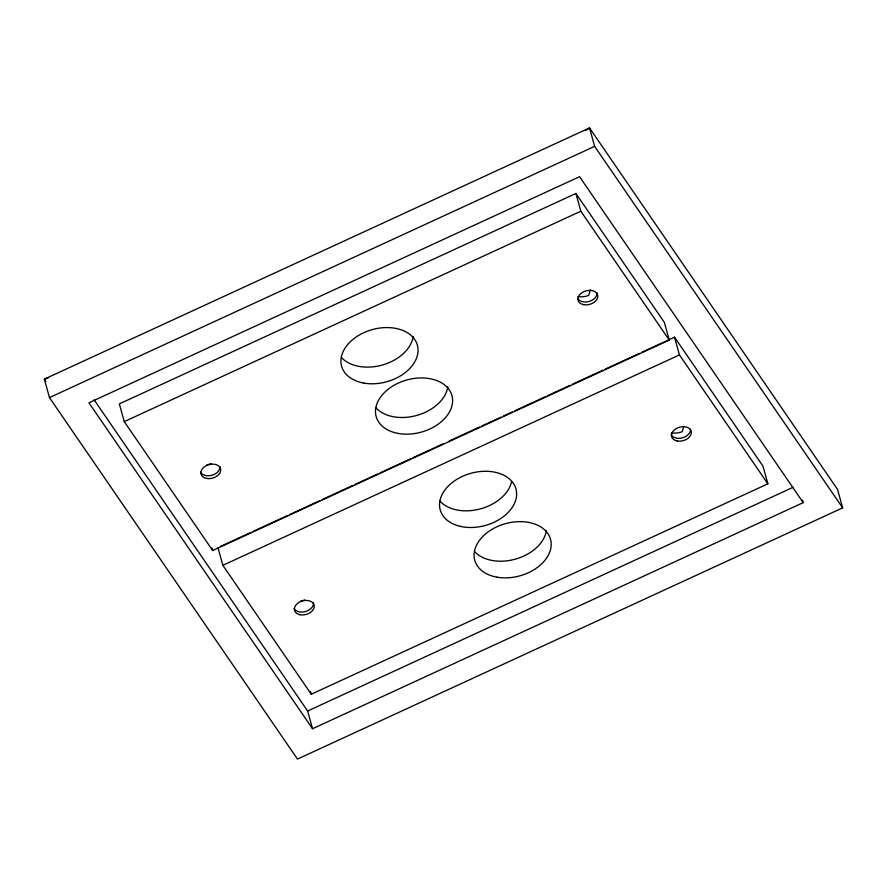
<?xml version="1.0" encoding="UTF-8"?>
<svg xmlns="http://www.w3.org/2000/svg" width="887" height="887" viewBox="0 0 887 887"><rect width="100%" height="100%" fill="white"/><g stroke="black" fill="none" stroke-linecap="round" stroke-linejoin="round"><path stroke-width="1.33" d="M590.343 289.883L588.691 295.46L585.453 296.402A17.252 11.875 -15.5 0 1 577.858 296.602M683.855 426.192L682.203 431.769L678.965 432.701A17.252 11.875 -15.5 0 1 671.37 432.911M585.353 130.677L589.522 127.916L837.539 489.413L842.65 507.852L297.478 759.084L49.461 397.587L44.35 379.148L589.522 127.916L594.634 146.355L842.65 507.852M49.461 397.587L594.634 146.355M575.918 193.477L119.335 403.895L124.258 421.624L212.68 550.517L669.264 340.109L664.352 322.38L575.918 193.477L580.83 211.217L669.264 340.109M124.258 421.624L580.83 211.217M220.453 546.447L250.633 532.533M253.15 531.368L287.111 515.724M289.628 514.56L319.819 500.656M322.325 499.492L352.516 485.577M355.033 484.424L377.674 473.991M380.19 472.826L410.371 458.912M412.887 457.759L443.079 443.844M449.365 440.95L479.557 427.035M482.073 425.882L500.933 417.178M503.45 416.025L512.254 411.967M514.77 410.803L544.962 396.899M547.479 395.735L570.119 385.302M572.625 384.138L602.816 370.234M605.333 369.07L639.294 353.425M641.811 352.261L674.508 337.193L762.942 466.085L767.865 483.814L311.282 694.233L222.848 565.329L217.936 547.601M222.848 565.329L679.431 354.922L767.865 483.814M94.166 399.893L307.623 711.019L793.244 487.229M803.19 502.641L579.566 176.69L88.922 402.809L312.546 728.748L803.19 502.641L802.491 500.102M48.563 377.54L44.35 379.148L45.913 381.432M674.508 337.193L679.431 354.922M310.583 691.694L311.282 694.233M307.623 711.019L312.546 728.748M211.982 547.989L212.68 550.517M546.381 530.526A39.316 27.065 -15.5 0 1 516.101 558.932A39.316 27.065 -15.5 0 1 474.645 551.636M511.489 481.963A39.316 27.065 -15.5 0 1 479.889 509.016A39.316 27.065 -15.5 0 1 439.653 500.778M447.78 386.81A39.316 27.065 -15.5 0 1 417.511 415.216A39.316 27.065 -15.5 0 1 376.044 407.92M413.22 336.439A39.316 27.065 -15.5 0 1 382.951 364.845A39.316 27.065 -15.5 0 1 341.484 357.55M211.228 463.602A17.252 11.875 -15.5 0 1 206.904 464.843M304.74 599.9A17.252 11.875 -15.5 0 1 300.416 601.153M313.455 602.949A10.145 6.985 -15.5 0 1 305.527 611.542A10.145 6.985 -15.5 0 1 294.118 608.515M597.006 292.865A10.145 6.985 -15.5 0 1 589.09 301.469A10.145 6.985 -15.5 0 1 577.681 298.442M690.529 429.175A10.145 6.985 -15.5 0 1 682.602 437.779A10.145 6.985 -15.5 0 1 671.193 434.741M219.932 466.64A10.145 6.985 -15.5 0 1 212.015 475.244A10.145 6.985 -15.5 0 1 200.606 472.217M497.008 577.182A39.316 27.065 -15.5 0 0 550.993 541.425A39.316 27.065 -15.5 0 0 489.901 530.67A39.316 27.065 -15.5 0 0 497.008 577.182M460.209 526.357A39.316 27.065 -15.5 0 0 516.611 492.806A39.316 27.065 -15.5 0 0 457.404 479.013A39.316 27.065 -15.5 0 0 460.209 526.357M398.418 433.477A39.316 27.065 -15.5 0 0 452.392 397.72A39.316 27.065 -15.5 0 0 391.311 386.965A39.316 27.065 -15.5 0 0 398.418 433.477M363.858 383.106A39.316 27.065 -15.5 0 0 417.832 347.338A39.316 27.065 -15.5 0 0 356.751 336.594A39.316 27.065 -15.5 0 0 363.858 383.106M677.047 440.939A10.145 6.985 -15.5 0 0 691.317 432.013A10.145 6.985 -15.5 0 0 675.794 428.82A10.145 6.985 -15.5 0 0 677.047 440.939M299.972 614.713A10.145 6.985 -15.5 0 0 314.242 605.777A10.145 6.985 -15.5 0 0 298.719 602.583A10.145 6.985 -15.5 0 0 299.972 614.713M583.524 304.64A10.145 6.985 -15.5 0 0 597.794 295.704A10.145 6.985 -15.5 0 0 582.282 292.51A10.145 6.985 -15.5 0 0 583.524 304.64M206.449 478.403A10.145 6.985 -15.5 0 0 220.719 469.478A10.145 6.985 -15.5 0 0 205.207 466.285A10.145 6.985 -15.5 0 0 206.449 478.403"/></g></svg>
